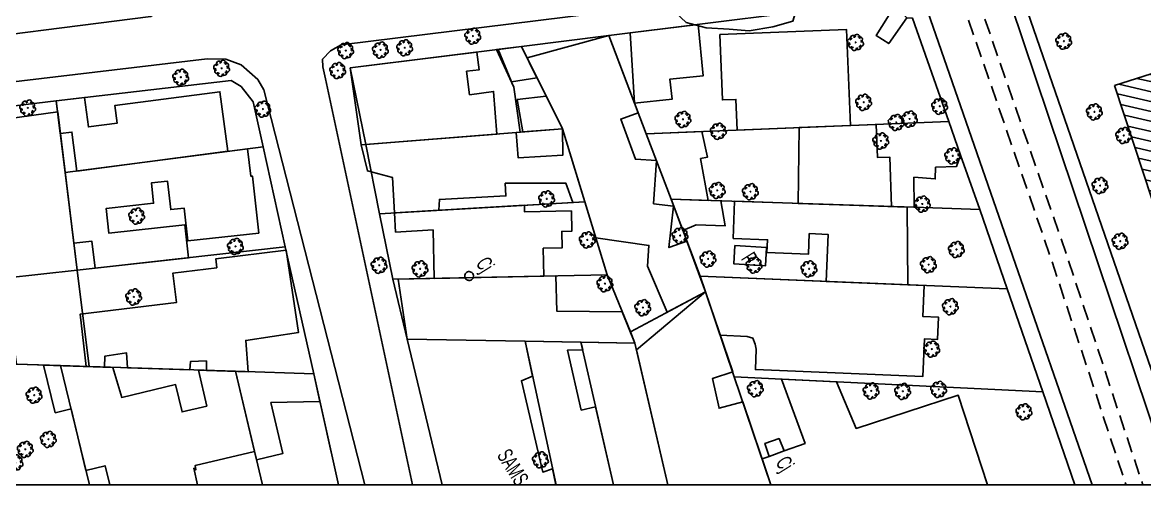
# Model space of a CAD drawing. Header units: millimetres. Extents: x 438774 to 440085, y 7202522 to 7203572.
# Drawn here: x 439061.2 to 439206.1, y 7202523.1 to 7202582.8 of the extents above; entities that cross this region are included whole.
import ezdxf

# ---------------------------------------------------------------- set-up
doc = ezdxf.new("R2010")
doc.units = ezdxf.units.MM
doc.linetypes.add('06', pattern=[3, 2, -1])
for name, color, linetype in [('0211', 255, 'Continuous'), ('0603', 1, 'Continuous'), ('0611', 30, 'Continuous'), ('0703', 6, 'Continuous'), ('0705', 242, 'Continuous'), ('0707', 7, 'Continuous'), ('0801', 10, 'Continuous'), ('0803', 160, 'Continuous'), ('0804', 170, 'Continuous'), ('0819', 10, 'Continuous'), ('0821', 10, 'Continuous'), ('0822', 7, 'Continuous'), ('0857', 255, 'Continuous'), ('0858', 7, 'Continuous'), ('1005', 3, 'Continuous'), ('1007', 3, 'Continuous'), ('curso de agua', 4, 'Continuous')]:
    doc.layers.add(name, color=color, linetype=linetype)
doc.styles.add('02', font='swissc.ttf')

# ---------------------------------------------------------------- blocks, each defined once
blk = doc.blocks.new('09')
for p, q in [((-0.04, 0.01), (0.04, 0.01)), ((-0.02, 0.03), (0.02, 0.03)), ((0, 0.05), (0, 0.05)), ((-0.04, -0.01), (0.04, -0.01)), ((-0.02, -0.03), (0.02, -0.03))]:
    blk.add_line(p, q)
for points in [[(-0.61, 0.39), (-0.76, 0.34), (-0.88, 0.27), (-0.97, 0.13), (-1, 0), (-0.96, -0.15), (-0.88, -0.26), (-0.83, -0.31), (-0.73, -0.36), (-0.58, -0.38)], [(-0.12, 0.67), (-0.2, 0.77), (-0.32, 0.84), (-0.46, 0.87), (-0.62, 0.83), (-0.74, 0.77), (-0.81, 0.63), (-0.83, 0.49), (-0.83, 0.42), (-0.79, 0.32), (-0.69, 0.22), (-0.62, 0.16)], [(-0.41, 0.6), (-0.39, 0.72), (-0.35, 0.82), (-0.3, 0.88), (-0.18, 0.96), (-0.03, 1), (0.1, 0.96), (0.24, 0.87), (0.31, 0.75), (0.36, 0.62), (0.37, 0.55)], [(0.11, 0.66), (0.19, 0.71), (0.31, 0.78), (0.42, 0.81), (0.49, 0.81), (0.63, 0.78), (0.76, 0.7), (0.82, 0.58), (0.84, 0.41), (0.81, 0.28), (0.75, 0.16), (0.69, 0.06)], [(0.67, -0.42), (0.8, -0.38), (0.91, -0.29), (0.99, -0.14), (1.01, -0.01), (0.95, 0.14), (0.86, 0.24), (0.8, 0.29), (0.7, 0.32), (0.56, 0.34)], [(-0.14, -0.69), (-0.19, -0.75), (-0.3, -0.83), (-0.4, -0.87), (-0.48, -0.87), (-0.61, -0.83), (-0.74, -0.75), (-0.8, -0.63), (-0.83, -0.47), (-0.79, -0.33), (-0.7, -0.18), (-0.64, -0.12)], [(-0.38, -0.63), (-0.34, -0.76), (-0.26, -0.88), (-0.13, -0.97), (0.01, -1.01), (0.15, -0.97), (0.27, -0.88), (0.32, -0.83), (0.36, -0.73), (0.38, -0.57)], [(0.15, -0.7), (0.32, -0.83), (0.46, -0.87), (0.62, -0.85), (0.74, -0.79), (0.83, -0.66), (0.86, -0.52), (0.86, -0.45), (0.83, -0.34), (0.74, -0.24), (0.67, -0.18)]]:
    blk.add_lwpolyline(points)
blk.add_lwpolyline([(0, -0.05), (-0.05, 0), (0, 0.05), (0.05, 0)], close=True)

msp = doc.modelspace()

# ---------------------------------------------------------------- hatches: boundary and pattern name
at = {"layer": '0819'}
h = msp.add_hatch(dxfattribs=at)
h.set_pattern_fill('ANSI31', color=256, scale=10, angle=-58, style=0)
h.set_pattern_definition([(347, (-5901522.1453, 3756752.6611), (0.28118881793, 1.21796258098), [])])
h.paths.add_polyline_path([(439202.23, 7202574.68), (439207.08, 7202559.92), (439208.5, 7202557.74), (439210.6, 7202555.05), (439213.76, 7202552.87), (439218.66, 7202551.52), (439221.24, 7202551.23), (439227.23, 7202553.42), (439224.29, 7202562.73), (439220.56, 7202560.51), (439217.36, 7202559.18), (439214.24, 7202560.43), (439212.08, 7202563.44), (439210, 7202566.72), (439206.93, 7202576.19)])

# ---------------------------------------------------------------- linework, layer by layer
msp.add_lwpolyline([(440081.59, 7203556.96), (438782.49, 7203556.96), (438782.49, 7202523.15), (440081.59, 7202523.15)], close=True)
at = {"layer": '0211', "linetype": '06', "flags": 128}
msp.add_lwpolyline([(438936.62, 7203319.77), (438936.63, 7203319.71), (438953.6, 7203260.37), (438958.22, 7203243.97), (438972.02, 7203204.39), (438988.86, 7203156.88), (439011.03, 7203091.99), (439026.86, 7203043.33), (439035.12, 7203019.93), (439048.27, 7202981.12), (439066.84, 7202927.56), (439086.2, 7202870.18), (439102.38, 7202822.58), (439121.32, 7202767.09), (439140.64, 7202709.53), (439169.58, 7202624.26), (439177.4, 7202600.35), (439193.97, 7202552.48), (439203.7, 7202523.15)], dxfattribs=at)
at = {"layer": '0603', "linetype": 'Continuous', "flags": 128}
for points in [[(439209.69, 7202523.15), (439187.22, 7202589.96)], [(439199.31, 7202523.15), (439177.39, 7202586.32)]]:
    msp.add_lwpolyline(points, dxfattribs=at)
at = {"layer": '0611', "linetype": 'Continuous', "flags": 128}
msp.add_lwpolyline([(439058.65, 7202649.85), (439057.85, 7202651.34), (439056.67, 7202651.68), (439055.22, 7202651.62), (439004.6, 7202634.07), (439003.39, 7202632.69), (439003.2, 7202630.73), (439003.4, 7202628.85), (439013.25, 7202577.47), (439014.45, 7202576.33), (439016.12, 7202575.92), (439018.27, 7202576.02), (439077.8, 7202583.58), (439079.08, 7202584.5), (439079.45, 7202585.88), (439079.48, 7202587.76), (439079.01, 7202590.09), (439058.65, 7202649.85)], close=True, dxfattribs=at)
for points in [[(439177.39, 7202586.32), (439176.42, 7202587.31), (439174.88, 7202588.25), (439173.21, 7202588.66), (439171.36, 7202588.5), (439102.39, 7202579.91), (439101, 7202579.15), (439099.94, 7202578.06), (439100, 7202577.07), (439100.35, 7202575.56), (439111.59, 7202523.15)], [(439105.42, 7202523.15), (439092.39, 7202574.12), (439091.59, 7202575.45), (439089.48, 7202577.34), (439087.49, 7202578.09), (439085.07, 7202578.1), (439017.58, 7202570.12), (439015.38, 7202569.12), (439015.14, 7202567.86), (439015.35, 7202566.4), (439023.03, 7202523.15)]]:
    msp.add_lwpolyline(points, dxfattribs=at)
at = {"layer": '0703', "linetype": 'Continuous', "flags": 128}
for points in [[(439197.07, 7202523.15), (439192.94, 7202535.14), (439188.36, 7202548.43), (439184.83, 7202558.69), (439182.34, 7202565.69), (439180.82, 7202570.02), (439176.15, 7202583.35), (439175.4, 7202583.41), (439173.86, 7202584.96), (439172.85, 7202585.61), (439136.94, 7202581.12), (439125.64, 7202579.71), (439103.55, 7202576.95), (439105.54, 7202567.06), (439107.34, 7202558.14), (439109.05, 7202549.67), (439110.91, 7202541.94), (439115.43, 7202523.15)], [(439026, 7202523.15), (439025.45, 7202526.44), (439024.48, 7202532.11), (439023.17, 7202539.94), (439022.03, 7202546.68), (439018.77, 7202566.06), (439019.51, 7202567.15), (439020.86, 7202567.47), (439027.85, 7202568.28), (439035.63, 7202569.19), (439041.68, 7202569.9), (439048.51, 7202570.7), (439055.92, 7202571.56), (439065.59, 7202572.69), (439088.17, 7202575.33), (439089.45, 7202574.56), (439090.99, 7202572.59), (439092.29, 7202566.78), (439095.16, 7202553.85), (439098.82, 7202537.47), (439102.01, 7202523.15)]]:
    msp.add_lwpolyline(points, dxfattribs=at)
at = {"layer": '0705', "linetype": 'Continuous', "flags": 128}
for points in [[(439136.94, 7202581.12), (439172.85, 7202585.61), (439173.86, 7202584.96), (439175.4, 7202583.41), (439176.15, 7202583.35), (439180.82, 7202570.02), (439141.75, 7202568.46)], [(439125.64, 7202579.71), (439136.94, 7202581.12), (439141.75, 7202568.46), (439144.96, 7202560.01), (439148.73, 7202550.06), (439149.42, 7202548.06), (439139.71, 7202542.89), (439136.72, 7202550.26), (439133.83, 7202559.66), (439130.93, 7202569.09)], [(439125.64, 7202579.71), (439130.93, 7202569.09), (439105.54, 7202567.06), (439103.55, 7202576.95)], [(439065.59, 7202572.69), (439088.17, 7202575.33), (439089.45, 7202574.56), (439090.99, 7202572.59), (439092.29, 7202566.78), (439066.74, 7202563.45)], [(439055.92, 7202571.56), (439065.59, 7202572.69), (439066.74, 7202563.45), (439068.29, 7202550.87), (439069.83, 7202538.41), (439066.14, 7202538.54), (439060.45, 7202538.72), (439059.43, 7202546.13), (439058.92, 7202549.83)], [(439141.75, 7202568.46), (439180.82, 7202570.02), (439182.34, 7202565.69), (439184.83, 7202558.69), (439176.33, 7202558.96), (439144.96, 7202560.01)], [(439105.54, 7202567.06), (439130.93, 7202569.09), (439133.83, 7202559.66), (439107.34, 7202558.14)], [(439066.74, 7202563.45), (439092.29, 7202566.78), (439095.16, 7202553.85), (439068.29, 7202550.87)], [(439107.34, 7202558.14), (439133.83, 7202559.66), (439136.72, 7202550.26), (439109.05, 7202549.67)], [(439144.96, 7202560.01), (439176.33, 7202558.96), (439184.83, 7202558.69), (439188.36, 7202548.43), (439148.73, 7202550.06)], [(439068.29, 7202550.87), (439095.16, 7202553.85), (439098.82, 7202537.47), (439088.74, 7202537.8), (439069.83, 7202538.41)], [(439109.05, 7202549.67), (439136.72, 7202550.26), (439139.71, 7202542.89), (439140.3, 7202541.44), (439133.33, 7202541.56), (439126.11, 7202541.68), (439110.91, 7202541.94)], [(439148.73, 7202550.06), (439188.36, 7202548.43), (439192.94, 7202535.14), (439153.13, 7202537.1), (439149.42, 7202548.06)], [(439139.71, 7202542.89), (439149.42, 7202548.06), (439140.51, 7202540.56), (439140.3, 7202541.44)]]:
    msp.add_lwpolyline(points, close=True, dxfattribs=at)
for points in [[(439144.54, 7202523.15), (439140.51, 7202540.56), (439149.42, 7202548.06), (439153.13, 7202537.1), (439157.85, 7202523.15)], [(439115.43, 7202523.15), (439110.91, 7202541.94), (439126.11, 7202541.68), (439130.11, 7202523.15)], [(439130.11, 7202523.15), (439126.11, 7202541.68), (439133.33, 7202541.56), (439137.51, 7202523.15)], [(439137.51, 7202523.15), (439133.33, 7202541.56), (439140.3, 7202541.44), (439140.51, 7202540.56), (439144.54, 7202523.15)], [(439054.89, 7202523.15), (439051.05, 7202539.03), (439060.45, 7202538.72), (439066.14, 7202538.54), (439069.86, 7202523.15)], [(439069.86, 7202523.15), (439066.14, 7202538.54), (439069.83, 7202538.41), (439088.74, 7202537.8), (439092.2, 7202523.15)], [(439092.2, 7202523.15), (439088.74, 7202537.8), (439098.82, 7202537.47), (439102.01, 7202523.15)], [(439157.85, 7202523.15), (439153.13, 7202537.1), (439192.94, 7202535.14), (439197.07, 7202523.15)]]:
    msp.add_lwpolyline(points, dxfattribs=at)
at = {"layer": '0707', "linetype": 'Continuous', "flags": 128}
for points in [[(439335.27, 7202636.09), (439330.51, 7202639.04), (439314.03, 7202633.33), (439300.79, 7202628.75), (439263.76, 7202615.92), (439241.3, 7202608.13), (439189.99, 7202590.35), (439189.39, 7202588.88), (439212.13, 7202523.15)], [(439103.55, 7202576.95), (439125.64, 7202579.71), (439136.94, 7202581.12), (439172.85, 7202585.61), (439173.86, 7202584.96), (439171.44, 7202581.15), (439173.06, 7202580.08), (439175.4, 7202583.41), (439176.15, 7202583.35), (439180.82, 7202570.02), (439182.34, 7202565.69), (439181.83, 7202564.24), (439179.11, 7202564.13), (439179.07, 7202562.62), (439176.29, 7202562.86)], [(439136.94, 7202581.12), (439141.75, 7202568.46), (439144.96, 7202560.01), (439148.73, 7202550.06), (439149.42, 7202548.06), (439153.13, 7202537.1), (439157.85, 7202523.15)], [(439125.64, 7202579.71), (439130.93, 7202569.09), (439133.83, 7202559.66), (439136.72, 7202550.26), (439139.71, 7202542.89), (439140.3, 7202541.44), (439144.54, 7202523.15)], [(439026, 7202523.15), (439025.45, 7202526.44), (439023.17, 7202539.94), (439022.03, 7202546.68), (439018.77, 7202566.06), (439019.51, 7202567.15), (439020.86, 7202567.47), (439027.85, 7202568.28), (439041.68, 7202569.9), (439048.51, 7202570.7), (439055.92, 7202571.56), (439065.59, 7202572.69), (439088.17, 7202575.33), (439089.45, 7202574.56), (439090.99, 7202572.59), (439092.29, 7202566.78), (439095.16, 7202553.85), (439098.82, 7202537.47), (439101.07, 7202527.36)], [(439068.29, 7202550.87), (439066.74, 7202563.45), (439065.59, 7202572.69)], [(439141.75, 7202568.46), (439180.82, 7202570.02)], [(439130.93, 7202569.09), (439104.96, 7202567.01)], [(439066.74, 7202563.45), (439092.29, 7202566.78)], [(439176.29, 7202562.86), (439176.33, 7202558.96), (439184.83, 7202558.69), (439188.36, 7202548.43), (439192.94, 7202535.14), (439197.07, 7202523.15)], [(439133.83, 7202559.66), (439109.26, 7202558.25)], [(439144.96, 7202560.01), (439176.33, 7202558.96)], [(439058.92, 7202549.83), (439068.29, 7202550.87), (439095.16, 7202553.85)], [(439115.43, 7202523.15), (439110.91, 7202541.94), (439109.05, 7202549.67), (439136.72, 7202550.26)], [(439148.73, 7202550.06), (439188.36, 7202548.43)], [(439139.71, 7202542.89), (439149.42, 7202548.06)], [(439140.3, 7202541.44), (439133.33, 7202541.56), (439126.11, 7202541.68), (439110.91, 7202541.94)], [(439126.11, 7202541.68), (439130.11, 7202523.15)], [(439133.33, 7202541.56), (439137.51, 7202523.15)], [(439023.17, 7202539.94), (439042.85, 7202539.3), (439043.83, 7202539.26), (439051.05, 7202539.03), (439088.74, 7202537.8), (439098.82, 7202537.47)], [(439092.2, 7202523.15), (439088.74, 7202537.8)], [(439192.94, 7202535.14), (439153.13, 7202537.1)]]:
    msp.add_lwpolyline(points, dxfattribs=at)
at = {"layer": '0801', "linetype": 'Continuous', "flags": 128}
for points in [[(439139.68, 7202581.47), (439148.44, 7202582.55), (439149.11, 7202575.93), (439144.82, 7202575.51), (439145.09, 7202572.91), (439140.25, 7202572.41), (439139.68, 7202581.47)], [(439153.5, 7202568.93), (439168.12, 7202569.51), (439167.63, 7202581.89), (439151.26, 7202581.24), (439151.6, 7202572.81), (439153.34, 7202572.88), (439153.5, 7202568.93)], [(439126.37, 7202578.24), (439130.93, 7202569.09), (439135.25, 7202555.03), (439142.1, 7202554.05), (439141.93, 7202551.38), (439144.44, 7202545.41), (439149.42, 7202548.06), (439147.01, 7202554.61), (439144.68, 7202553.76), (439145.29, 7202559.12), (439142.7, 7202559.42), (439143.07, 7202564.98), (439140.35, 7202565.16), (439138.47, 7202570.35), (439140.73, 7202571.16), (439136.94, 7202581.12), (439126.37, 7202578.24)], [(439122.48, 7202568.41), (439104.96, 7202567.01), (439103.55, 7202576.95), (439119.9, 7202578.99), (439120.19, 7202576.72), (439118.56, 7202576.51), (439118.94, 7202573.49), (439122.05, 7202573.92), (439122.48, 7202568.41)], [(439125.64, 7202579.71), (439130.93, 7202569.09), (439125.47, 7202568.65), (439124.68, 7202574.45), (439122.41, 7202579.31), (439125.64, 7202579.71)], [(439065.59, 7202572.69), (439066.11, 7202568.49), (439067.61, 7202568.67), (439068.24, 7202563.64), (439087.72, 7202566.19), (439086.71, 7202573.87), (439073.15, 7202572.1), (439073.45, 7202569.82), (439069.73, 7202569.34), (439069.23, 7202573.12), (439065.59, 7202572.69)], [(439068.29, 7202550.87), (439058.92, 7202549.83), (439056.14, 7202569.96), (439065.77, 7202571.29), (439068.29, 7202550.87)], [(439104.96, 7202567.01), (439130.93, 7202569.09), (439133.83, 7202559.66), (439132.26, 7202559.58), (439131.36, 7202562.09), (439123.56, 7202562.07), (439123.63, 7202560.44), (439115.06, 7202559.98), (439114.98, 7202558.58), (439109.26, 7202558.25), (439108.99, 7202562.82), (439105.75, 7202563.65), (439104.96, 7202567.01)], [(439130.93, 7202569.09), (439130.99, 7202565.71), (439125.22, 7202565.36), (439124.98, 7202568.62), (439130.93, 7202569.09)], [(439141.75, 7202568.46), (439144.96, 7202560.01), (439149.77, 7202559.85), (439148.77, 7202565.25), (439149.66, 7202565.42), (439148.95, 7202568.75), (439141.75, 7202568.46)], [(439161.51, 7202569.25), (439171.45, 7202569.65), (439171.62, 7202565.38), (439173.19, 7202565.44), (439173.43, 7202559.06), (439161.35, 7202559.47), (439161.51, 7202569.25)], [(439090.26, 7202566.52), (439066.74, 7202563.45), (439067.86, 7202554.33), (439070.17, 7202554.61), (439070.61, 7202551.12), (439082.66, 7202552.46), (439082.18, 7202556.7), (439072.39, 7202555.62), (439072.03, 7202558.81), (439078.16, 7202559.49), (439077.88, 7202562.1), (439079.95, 7202562.33), (439080.36, 7202558.66), (439082.11, 7202558.85), (439082.58, 7202554.62), (439091.73, 7202555.63), (439090.91, 7202563), (439090.72, 7202562.96), (439090.26, 7202566.52)], [(439144.96, 7202560.01), (439151.39, 7202559.8), (439151.94, 7202556.57), (439148.22, 7202556.7), (439146.5, 7202555.96), (439144.96, 7202560.01)], [(439153.16, 7202559.74), (439175.45, 7202558.99), (439175.52, 7202548.96), (439164.99, 7202549.4), (439165.24, 7202555.47), (439162.81, 7202555.58), (439162.69, 7202552.91), (439157.34, 7202553.13), (439157.42, 7202554.77), (439153, 7202554.95), (439153.16, 7202559.74)], [(439114.37, 7202549.78), (439128.54, 7202550.09), (439128.47, 7202553.67), (439130.9, 7202553.73), (439130.85, 7202555.86), (439132.15, 7202555.88), (439132.09, 7202558.5), (439126.06, 7202558.37), (439126.04, 7202559.22), (439109.26, 7202558.25), (439109.4, 7202555.77), (439114.24, 7202556.05), (439114.37, 7202549.78)], [(439095.26, 7202553.42), (439086.17, 7202552.31), (439086.31, 7202551.16), (439080.64, 7202550.47), (439081.1, 7202546.67), (439068.66, 7202545.16), (439069.43, 7202538.43), (439071.81, 7202538.35), (439071.86, 7202539.76), (439074.64, 7202540.19), (439074.78, 7202538.25), (439082.82, 7202537.99), (439082.93, 7202539.07), (439084.97, 7202539.14), (439084.98, 7202537.92), (439090.36, 7202537.75), (439090.06, 7202541.78), (439096.84, 7202542.8), (439095.26, 7202553.42)], [(439140.3, 7202541.44), (439126.11, 7202541.68), (439110.91, 7202541.94), (439109.73, 7202549.68), (439130.1, 7202550.12), (439130.2, 7202545.57), (439138.66, 7202545.49), (439140.3, 7202541.44)], [(439148.73, 7202550.06), (439177.63, 7202548.88), (439177.47, 7202544.87), (439179.47, 7202544.79), (439179.35, 7202541.9), (439177.67, 7202541.97), (439177.47, 7202537.14), (439155.85, 7202538.03), (439155.96, 7202540.67), (439155.84, 7202541.32), (439155.54, 7202542.07), (439154.8, 7202542.28), (439151.32, 7202542.45), (439148.73, 7202550.06)], [(439098.82, 7202537.47), (439088.74, 7202537.8), (439091.44, 7202526.37), (439094.84, 7202527.21), (439093.3, 7202533.77), (439099.61, 7202533.91), (439098.82, 7202537.47)]]:
    msp.add_lwpolyline(points, close=True, dxfattribs=at)
for points in [[(439157.85, 7202523.15), (439154.23, 7202533.84), (439151.17, 7202533.04), (439150.3, 7202536.85), (439152.92, 7202537.72), (439149.42, 7202548.06), (439139.71, 7202542.89), (439140.3, 7202541.44), (439144.54, 7202523.15)], [(439137.51, 7202523.15), (439135.22, 7202533.2), (439133.37, 7202532.79), (439131.61, 7202540.53), (439133.56, 7202540.55), (439133.33, 7202541.56), (439126.11, 7202541.68), (439130.11, 7202523.15)], [(439144.54, 7202523.15), (439140.3, 7202541.44), (439133.33, 7202541.56), (439137.51, 7202523.15)], [(439072.5, 7202523.15), (439071.9, 7202525.62), (439069.41, 7202525.02), (439067.49, 7202532.94), (439065.45, 7202532.45), (439063.92, 7202538.61), (439072.88, 7202538.31), (439074.04, 7202534.42), (439081, 7202536.08), (439081.84, 7202532.56), (439085.02, 7202533.32), (439083.95, 7202537.95), (439088.74, 7202537.8), (439091.19, 7202527.45), (439083.5, 7202525.63), (439083.62, 7202525.09), (439083.33, 7202525.28), (439083.84, 7202523.15)], [(439157.85, 7202523.15), (439156.72, 7202526.49), (439157.64, 7202526.81), (439157.07, 7202528.49), (439158.9, 7202529.11), (439159.55, 7202527.53), (439162.26, 7202528.49), (439159.21, 7202536.8), (439166.32, 7202536.46), (439168.84, 7202530.42), (439182.03, 7202534.72), (439185.8, 7202523.15)]]:
    msp.add_lwpolyline(points, dxfattribs=at)
at = {"layer": '0803', "linetype": 'Continuous', "flags": 128}
for points in [[(439125.64, 7202579.71), (439127.65, 7202575.67), (439124.37, 7202575.16), (439122.65, 7202579.31), (439125.64, 7202579.71)], [(439125.81, 7202568.69), (439130.93, 7202569.09), (439128.82, 7202573.32), (439125.1, 7202572.86), (439125.81, 7202568.69)], [(439153.21, 7202554.02), (439157.29, 7202553.76), (439157.16, 7202551.43), (439153.06, 7202551.68), (439153.21, 7202554.02)]]:
    msp.add_lwpolyline(points, close=True, dxfattribs=at)
at = {"layer": '0819', "linetype": 'Continuous', "flags": 128}
msp.add_lwpolyline([(439202.23, 7202574.68), (439207.08, 7202559.92), (439208.5, 7202557.74), (439210.6, 7202555.05), (439213.76, 7202552.87), (439218.66, 7202551.52), (439221.24, 7202551.23), (439227.23, 7202553.42), (439224.29, 7202562.73), (439220.56, 7202560.51), (439217.36, 7202559.18), (439214.24, 7202560.43), (439212.08, 7202563.44), (439210, 7202566.72), (439206.93, 7202576.19), (439202.23, 7202574.68)], close=True, dxfattribs=at)
at = {"layer": '0821', "linetype": 'Continuous', "flags": 128}
msp.add_lwpolyline([(439115.43, 7202523.15), (439110.91, 7202541.94), (439126.11, 7202541.68), (439127.08, 7202537.16), (439125.65, 7202536.57), (439128.4, 7202524.8), (439129.65, 7202525.23), (439130.1, 7202523.15)], dxfattribs=at)
at = {"layer": '0857', "linetype": 'Continuous', "flags": 128}
for points in [[(439119.37, 7202550.4), (439119.31, 7202550.48), (439119.22, 7202550.56), (439119.12, 7202550.61), (439119.02, 7202550.65), (439118.91, 7202550.66), (439118.8, 7202550.66), (439118.69, 7202550.63), (439118.59, 7202550.58), (439118.5, 7202550.51), (439118.42, 7202550.43), (439118.37, 7202550.32), (439118.34, 7202550.22), (439118.32, 7202550.12), (439118.33, 7202550), (439118.36, 7202549.89), (439118.41, 7202549.79), (439118.47, 7202549.7), (439118.56, 7202549.63), (439118.66, 7202549.57), (439118.76, 7202549.54), (439118.87, 7202549.53), (439118.99, 7202549.53), (439119.09, 7202549.56), (439119.19, 7202549.61), (439119.28, 7202549.68), (439119.36, 7202549.76), (439119.41, 7202549.87), (439119.44, 7202549.97), (439119.46, 7202550.07), (439119.46, 7202550.19), (439119.42, 7202550.3), (439119.37, 7202550.4)], [(439157.64, 7202526.81), (439159.55, 7202527.53), (439158.9, 7202529.11), (439157.07, 7202528.49), (439157.64, 7202526.81)]]:
    msp.add_lwpolyline(points, close=True, dxfattribs=at)
at = {"layer": '1005'}
msp.add_lwpolyline([(439154.3, 7202593.58), (439151.83, 7202592.6), (439149.69, 7202591.29), (439147.24, 7202589.4), (439144.67, 7202587.69), (439144.9, 7202584.68), (439146.89, 7202582.8), (439149.5, 7202582.14), (439152.45, 7202581.93), (439155.03, 7202581.74), (439158.08, 7202582.25), (439160.69, 7202582.99), (439161.51, 7202585.64), (439160.68, 7202588.02), (439159.44, 7202590.9), (439157.38, 7202592.49)], close=True, dxfattribs=at)
at = {"layer": 'curso de agua', "linetype": '06', "elevation": 60, "flags": 128}
msp.add_lwpolyline([(438938.73, 7203319.89), (438938.75, 7203319.83), (438955.71, 7203260.49), (438960.34, 7203244.09), (438974.13, 7203204.52), (438990.98, 7203157), (439013.15, 7203092.11), (439028.98, 7203043.45), (439037.23, 7203020.05), (439050.39, 7202981.24), (439068.96, 7202927.68), (439088.32, 7202870.3), (439104.5, 7202822.7), (439123.44, 7202767.21), (439142.76, 7202709.65), (439171.7, 7202624.39), (439179.52, 7202600.47), (439196.09, 7202552.61), (439205.86, 7202523.15)], dxfattribs=at)

# ---------------------------------------------------------------- block references
at = {"layer": '1007', "rotation": 302}
for p in [(439119.38, 7202581.06), (439168.79, 7202580.24), (439195.68, 7202580.4), (439102.97, 7202579.19), (439107.45, 7202579.27), (439110.58, 7202579.55), (439081.67, 7202575.75), (439086.94, 7202576.91), (439101.94, 7202576.61), (439061.91, 7202571.78), (439092.27, 7202571.64), (439169.83, 7202572.52), (439179.65, 7202572.01), (439199.62, 7202571.28), (439146.5, 7202570.32), (439174.04, 7202569.92), (439175.76, 7202570.36), (439151.06, 7202568.78), (439172.06, 7202567.53), (439203.41, 7202568.23), (439181.33, 7202565.6), (439150.93, 7202561.14), (439200.35, 7202561.77), (439128.91, 7202560.05), (439155.21, 7202560.98), (439177.4, 7202559.39), (439075.98, 7202557.85), (439146.13, 7202555.32), (439088.73, 7202553.91), (439134.15, 7202554.76), (439202.95, 7202554.59), (439181.81, 7202553.52), (439107.29, 7202551.49), (439112.56, 7202551.02), (439149.74, 7202552.3), (439155.7, 7202551.52), (439162.78, 7202551.02), (439178.21, 7202551.56), (439136.43, 7202549.12), (439075.6, 7202547.4), (439141.33, 7202546.02), (439181.03, 7202546.15), (439178.63, 7202540.67), (439155.86, 7202535.56), (439170.8, 7202535.27), (439174.88, 7202535.22), (439179.51, 7202535.47), (439062.74, 7202534.72), (439190.53, 7202532.58), (439061.59, 7202527.74), (439064.57, 7202529.03), (439128.12, 7202526.38), (439060.28, 7202526)]:
    msp.add_blockref('09', p, dxfattribs=at)

# ---------------------------------------------------------------- texts
at = {"layer": '0804', "style": '02', "width": 0.75}
msp.add_text('P', height=2, rotation=302, dxfattribs=at).set_placement((439153.93, 7202552.33))
at = {"layer": '0822', "style": '02', "width": 0.75}
msp.add_text('SAMS', height=2, rotation=302, dxfattribs=at).set_placement((439122.42, 7202526.96))
at = {"layer": '0858', "style": '02', "width": 0.75}
for p in [(439119.69, 7202551.74), (439158.39, 7202526.04)]:
    msp.add_text('Cj', height=2, rotation=302, dxfattribs=at).set_placement(p)

doc.saveas('drawing.dxf')
